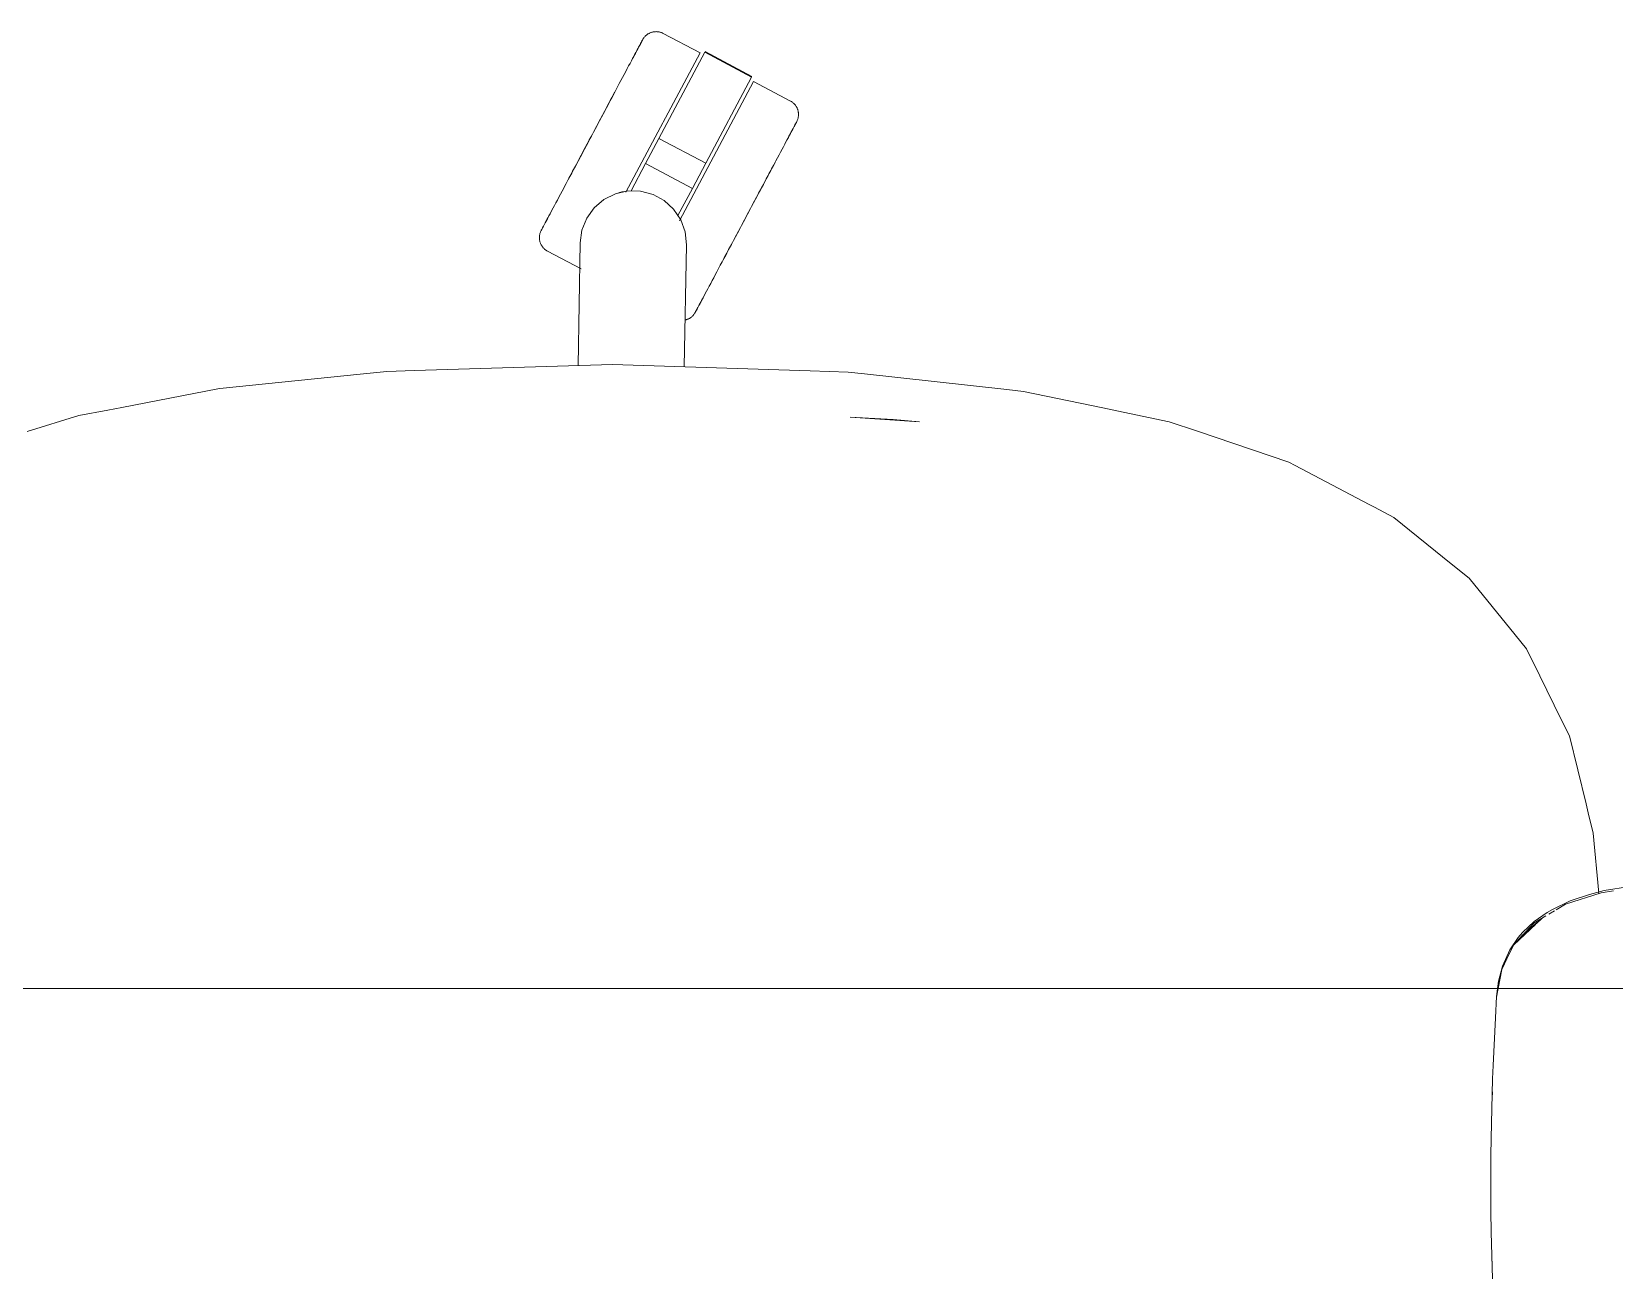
# Model space of a CAD drawing. Header units: millimetres. Extents: x 79795 to 317870, y -36033 to 97293.
# Drawn here: x 157779.5 to 158196.7, y 19649.9 to 19976.8 of the extents above; entities that cross this region are included whole.
import ezdxf

# ---------------------------------------------------------------- set-up
doc = ezdxf.new("R2010")
doc.units = ezdxf.units.MM
doc.header["$MEASUREMENT"] = 0
doc.layers.add('G-IMPT', color=8, linetype='CONTINUOUS', lineweight=9)
doc.layers.add('I-FURN', color=8, linetype='CONTINUOUS', lineweight=9)

msp = doc.modelspace()

# ---------------------------------------------------------------- linework, layer by layer
at = {"layer": 'G-IMPT'}
for p, q in [((157829.11, 19882.64), (157866.1, 19886.46)), ((157866.1, 19886.46), (157873.17, 19887.19)), ((157880.42, 19887.42), (157873.17, 19887.19)), ((157932.59, 19889.03), (157880.42, 19887.42)), ((157984.77, 19887.33), (157932.59, 19889.03)), ((157984.77, 19887.33), (157994.71, 19887)), ((157999.08, 19886.52), (157994.71, 19887)), ((157999.08, 19886.52), (158036.53, 19882.39)), ((157803.27, 19877.68), (157828.64, 19882.55)), ((157829.11, 19882.64), (157828.64, 19882.55)), ((158040.95, 19881.91), (158036.53, 19882.39)), ((158061.89, 19877.56), (158040.95, 19881.91)), ((157778.39, 19871.33), (157792, 19875.52)), ((157792, 19875.52), (157799.6, 19876.98)), ((157803.27, 19877.68), (157799.6, 19876.98)), ((157995.25, 19875.12), (158006.58, 19874.49)), ((157995.25, 19875.12), (158013.53, 19873.88)), ((158013.53, 19873.88), (158006.58, 19874.49)), ((158061.89, 19877.56), (158065.57, 19876.79)), ((158065.57, 19876.79), (158079.39, 19873.92)), ((158086.83, 19871.41), (158079.39, 19873.92)), ((158086.83, 19871.41), (158110.92, 19863.26)), ((158112.58, 19862.38), (158110.92, 19863.26)), ((158132.09, 19852.09), (158112.58, 19862.38)), ((158132.09, 19852.09), (158133.46, 19851.36)), ((158138.59, 19848.65), (158133.46, 19851.36)), ((158138.59, 19848.65), (158153.73, 19836.44)), ((158158.39, 19832.68), (158153.73, 19836.44)), ((158170.56, 19817.73), (158158.39, 19832.68)), ((158170.56, 19817.73), (158173.53, 19814.08)), ((158173.53, 19814.08), (158177.06, 19806.92)), ((158182.7, 19795.45), (158177.06, 19806.92)), ((158182.7, 19795.45), (158184.85, 19791.09)), ((158184.85, 19791.09), (158189.26, 19773.14)), ((158189.26, 19773.14), (158189.84, 19770.77)), ((158191.14, 19765.48), (158189.84, 19770.77)), ((158192.58, 19749.6), (158191.14, 19765.48)), ((158193.2, 19749.74), (158183.81, 19746.71)), ((158190.11, 19749.31), (158185.03, 19747.57)), ((158190.11, 19749.31), (158194.04, 19750.29)), ((158196.49, 19750.2), (158193.2, 19749.74)), ((158194.04, 19750.29), (158200.8, 19751.4)), ((158175.56, 19742.11), (158179.02, 19744.56)), ((158180.39, 19745.36), (158179.02, 19744.56)), ((158180.89, 19744.96), (158179.45, 19744.1)), ((158185.03, 19747.57), (158180.39, 19745.36)), ((158183.81, 19746.71), (158181.36, 19745.24)), ((158175.51, 19741.74), (158170.2, 19736.03)), ((158176.04, 19741.49), (158170.2, 19736.03)), ((158176.04, 19741.59), (158172.44, 19738.45)), ((158172.52, 19739.25), (158175.56, 19742.11)), ((158178.66, 19743.63), (158175.51, 19741.74)), ((158177.59, 19742.94), (158176.12, 19741.66)), ((158177.59, 19742.94), (158176.17, 19741.61)), ((158169.18, 19734.71), (158171.38, 19737.93)), ((158170.2, 19736.03), (158172.44, 19738.45)), ((158172.52, 19739.25), (158171.38, 19737.93)), ((158169.1, 19733.8), (158167, 19729.54)), ((158169.18, 19734.71), (158167.19, 19730.38)), ((158169.1, 19733.8), (158170.2, 19736.03)), ((158167, 19729.54), (158166.05, 19724.49)), ((158166.13, 19726.43), (158167.19, 19730.38)), ((158166.05, 19724.49), (158165.63, 19722.19)), ((158165.63, 19722.42), (158165.88, 19724.49)), ((158165.88, 19724.49), (158166.13, 19726.43)), ((158165.34, 19716.75), (158165.63, 19722.42)), ((158165.34, 19716.75), (158164.73, 19704.19)), ((158164.6, 19700.65), (158164.73, 19704.19)), ((158164.22, 19684.98), (158164.6, 19700.65)), ((158164.55, 19697.25), (158164.4, 19693.92)), ((158164.4, 19691.7), (158164.4, 19693.92)), ((158164.22, 19684.98), (158164.17, 19680.47)), ((158164.17, 19680.47), (158164.18, 19665.75)), ((158164.25, 19660.28), (158164.18, 19665.75)), ((158164.25, 19660.28), (158164.55, 19647.98)), ((158164.39, 19653.51), (158164.39, 19655.58)), ((158164.47, 19651.85), (158164.39, 19653.51))]:
    msp.add_line(p, q, dxfattribs=at)
at = {"layer": 'I-FURN'}
for p, q in [((157940.11, 19973.77), (157940.24, 19974.02)), ((157940.3, 19974.13), (157940.19, 19973.91)), ((157940.24, 19974.02), (157940.35, 19974.22)), ((157940.4, 19974.31), (157940.3, 19974.13)), ((157940.35, 19974.22), (157940.43, 19974.38)), ((157940.47, 19974.45), (157940.4, 19974.31)), ((157940.43, 19974.38), (157940.5, 19974.5)), ((157940.53, 19974.55), (157940.47, 19974.45)), ((157940.5, 19974.5), (157940.54, 19974.58)), ((157940.56, 19974.61), (157940.53, 19974.55)), ((157940.54, 19974.58), (157940.57, 19974.62)), ((157940.57, 19974.63), (157940.56, 19974.61)), ((157940.57, 19974.63), (157940.65, 19974.77)), ((157940.57, 19974.62), (157940.57, 19974.63)), ((157940.65, 19974.77), (157940.73, 19974.91)), ((157940.73, 19974.91), (157940.82, 19975.04)), ((157940.82, 19975.04), (157940.92, 19975.17)), ((157940.92, 19975.17), (157941.02, 19975.3)), ((157941.02, 19975.3), (157941.12, 19975.42)), ((157941.12, 19975.42), (157941.23, 19975.54)), ((157941.23, 19975.54), (157941.34, 19975.65)), ((157941.34, 19975.65), (157941.46, 19975.76)), ((157941.46, 19975.76), (157941.59, 19975.87)), ((157941.59, 19975.87), (157941.71, 19975.97)), ((157941.71, 19975.97), (157941.84, 19976.06)), ((157941.84, 19976.06), (157941.98, 19976.15)), ((157941.98, 19976.15), (157942.12, 19976.23)), ((157942.12, 19976.23), (157942.26, 19976.31)), ((157942.26, 19976.31), (157942.4, 19976.38)), ((157942.4, 19976.38), (157942.55, 19976.45)), ((157942.55, 19976.45), (157942.7, 19976.51)), ((157942.7, 19976.51), (157942.85, 19976.56)), ((157942.85, 19976.56), (157943, 19976.61)), ((157943, 19976.61), (157943.16, 19976.65)), ((157943.16, 19976.65), (157943.32, 19976.69)), ((157943.32, 19976.69), (157943.48, 19976.71)), ((157943.48, 19976.71), (157943.64, 19976.74)), ((157943.64, 19976.74), (157943.8, 19976.75)), ((157943.8, 19976.75), (157943.96, 19976.76)), ((157943.96, 19976.76), (157944.12, 19976.77)), ((157944.12, 19976.77), (157944.28, 19976.76)), ((157944.28, 19976.76), (157944.44, 19976.76)), ((157944.44, 19976.76), (157944.6, 19976.74)), ((157944.6, 19976.74), (157944.76, 19976.72)), ((157944.76, 19976.72), (157944.92, 19976.69)), ((157944.92, 19976.69), (157945.08, 19976.65)), ((157945.08, 19976.65), (157945.23, 19976.61)), ((157945.23, 19976.61), (157945.39, 19976.57)), ((157945.39, 19976.57), (157945.54, 19976.51)), ((157945.54, 19976.51), (157945.69, 19976.45)), ((157945.69, 19976.45), (157945.84, 19976.39)), ((157945.84, 19976.39), (157945.98, 19976.32)), ((157945.98, 19976.32), (157946.02, 19976.3)), ((157955.7, 19971.15), (157946.02, 19976.3)), ((157936.18, 19934.43), (157955.7, 19971.15)), ((157938.23, 19970.24), (157937.92, 19969.65)), ((157938.07, 19969.93), (157938.37, 19970.5)), ((157938.53, 19970.79), (157938.23, 19970.24)), ((157938.37, 19970.5), (157938.66, 19971.03)), ((157938.8, 19971.31), (157938.53, 19970.79)), ((157938.66, 19971.03), (157938.92, 19971.53)), ((157939.06, 19971.79), (157938.8, 19971.31)), ((157938.92, 19971.53), (157939.17, 19972)), ((157939.3, 19972.24), (157939.06, 19971.79)), ((157939.17, 19972), (157939.4, 19972.43)), ((157939.51, 19972.65), (157939.3, 19972.24)), ((157939.4, 19972.43), (157939.61, 19972.82)), ((157939.71, 19973.02), (157939.51, 19972.65)), ((157939.61, 19972.82), (157939.8, 19973.18)), ((157939.89, 19973.35), (157939.71, 19973.02)), ((157939.8, 19973.18), (157939.97, 19973.5)), ((157940.05, 19973.65), (157939.89, 19973.35)), ((157939.97, 19973.5), (157940.11, 19973.77)), ((157940.19, 19973.91), (157940.05, 19973.65)), ((157944.86, 19948.62), (157956.94, 19971.33)), ((157956.94, 19971.33), (157969.3, 19964.76)), ((157969.39, 19964.93), (157957.03, 19971.5)), ((157936.12, 19966.27), (157935.72, 19965.51)), ((157936.51, 19967.01), (157936.12, 19966.27)), ((157936.89, 19967.71), (157936.51, 19967.01)), ((157937.25, 19968.39), (157936.89, 19967.71)), ((157937.6, 19969.04), (157937.25, 19968.39)), ((157937.92, 19969.65), (157937.6, 19969.04)), ((157933.97, 19962.22), (157933.5, 19961.34)), ((157934.42, 19963.07), (157933.97, 19962.22)), ((157934.87, 19963.91), (157934.42, 19963.07)), ((157935.3, 19964.72), (157934.87, 19963.91)), ((157935.72, 19965.51), (157935.3, 19964.72)), ((157950.29, 19926.89), (157969.83, 19963.63)), ((157969.3, 19964.76), (157957.22, 19942.05)), ((157979.52, 19958.48), (157969.83, 19963.63)), ((157931.54, 19957.66), (157931.03, 19956.7)), ((157931.27, 19957.14), (157931.78, 19958.09)), ((157932.05, 19958.6), (157931.54, 19957.66)), ((157931.78, 19958.09), (157932.27, 19959.03)), ((157932.54, 19959.53), (157932.05, 19958.6)), ((157932.27, 19959.03), (157932.76, 19959.95)), ((157933.03, 19960.44), (157932.54, 19959.53)), ((157932.76, 19959.95), (157933.25, 19960.86)), ((157933.5, 19961.34), (157933.03, 19960.44)), ((157979.52, 19958.48), (157979.66, 19958.41)), ((157979.66, 19958.41), (157979.8, 19958.32)), ((157979.8, 19958.32), (157979.93, 19958.23)), ((157979.93, 19958.23), (157980.06, 19958.14)), ((157980.06, 19958.14), (157980.19, 19958.04)), ((157980.19, 19958.04), (157980.31, 19957.93)), ((157980.31, 19957.93), (157980.43, 19957.82)), ((157980.43, 19957.82), (157980.54, 19957.71)), ((157980.54, 19957.71), (157980.65, 19957.59)), ((157980.65, 19957.59), (157980.75, 19957.47)), ((157980.75, 19957.47), (157980.85, 19957.34)), ((157980.85, 19957.34), (157980.95, 19957.21)), ((157928.66, 19952.23), (157929.19, 19953.23)), ((157929.47, 19953.76), (157928.95, 19952.77)), ((157929.19, 19953.23), (157929.72, 19954.22)), ((157930, 19954.75), (157929.47, 19953.76)), ((157929.72, 19954.22), (157930.24, 19955.2)), ((157930.52, 19955.73), (157930, 19954.75)), ((157930.24, 19955.2), (157930.76, 19956.18)), ((157931.03, 19956.7), (157930.52, 19955.73)), ((157930.76, 19956.18), (157931.27, 19957.14)), ((157980.95, 19957.21), (157981.04, 19957.07)), ((157981.04, 19957.07), (157981.12, 19956.94)), ((157981.12, 19956.94), (157981.2, 19956.79)), ((157981.2, 19953.07), (157981.18, 19953.03)), ((157981.2, 19956.79), (157981.27, 19956.65)), ((157981.28, 19953.22), (157981.2, 19953.07)), ((157981.27, 19956.65), (157981.33, 19956.5)), ((157981.34, 19953.36), (157981.28, 19953.22)), ((157981.33, 19956.5), (157981.39, 19956.35)), ((157981.4, 19953.51), (157981.34, 19953.36)), ((157981.39, 19956.35), (157981.45, 19956.2)), ((157981.45, 19953.67), (157981.4, 19953.51)), ((157981.45, 19956.2), (157981.5, 19956.05)), ((157981.5, 19953.82), (157981.45, 19953.67)), ((157981.5, 19956.05), (157981.54, 19955.89)), ((157981.54, 19953.98), (157981.5, 19953.82)), ((157981.54, 19955.89), (157981.57, 19955.74)), ((157981.58, 19954.13), (157981.54, 19953.98)), ((157981.57, 19955.74), (157981.6, 19955.58)), ((157981.61, 19954.29), (157981.58, 19954.13)), ((157981.6, 19955.58), (157981.63, 19955.42)), ((157981.63, 19954.45), (157981.61, 19954.29)), ((157981.63, 19955.42), (157981.64, 19955.26)), ((157981.64, 19954.61), (157981.63, 19954.45)), ((157981.64, 19955.26), (157981.65, 19955.1)), ((157981.65, 19954.77), (157981.64, 19954.61)), ((157981.65, 19955.1), (157981.66, 19954.93)), ((157981.66, 19954.93), (157981.65, 19954.77)), ((157926.52, 19948.22), (157927.06, 19949.22)), ((157927.35, 19949.76), (157926.81, 19948.76)), ((157927.06, 19949.22), (157927.59, 19950.23)), ((157927.88, 19950.77), (157927.35, 19949.76)), ((157927.59, 19950.23), (157928.13, 19951.23)), ((157928.41, 19951.77), (157927.88, 19950.77)), ((157928.13, 19951.23), (157928.66, 19952.23)), ((157928.95, 19952.77), (157928.41, 19951.77)), ((157978.68, 19948.33), (157978.99, 19948.9)), ((157979.14, 19949.19), (157978.85, 19948.64)), ((157978.99, 19948.9), (157979.27, 19949.44)), ((157979.42, 19949.71), (157979.14, 19949.19)), ((157979.27, 19949.44), (157979.54, 19949.94)), ((157979.67, 19950.19), (157979.42, 19949.71)), ((157979.54, 19949.94), (157979.79, 19950.4)), ((157979.91, 19950.64), (157979.67, 19950.19)), ((157979.79, 19950.4), (157980.01, 19950.83)), ((157980.13, 19951.05), (157979.91, 19950.64)), ((157980.01, 19950.83), (157980.22, 19951.23)), ((157980.33, 19951.42), (157980.13, 19951.05)), ((157980.22, 19951.23), (157980.41, 19951.58)), ((157980.51, 19951.76), (157980.33, 19951.42)), ((157980.41, 19951.58), (157980.58, 19951.9)), ((157980.66, 19952.05), (157980.51, 19951.76)), ((157980.58, 19951.9), (157980.73, 19952.18)), ((157980.8, 19952.31), (157980.66, 19952.05)), ((157980.73, 19952.18), (157980.86, 19952.42)), ((157980.92, 19952.53), (157980.8, 19952.31)), ((157980.86, 19952.42), (157980.96, 19952.62)), ((157981.01, 19952.71), (157980.92, 19952.53)), ((157980.96, 19952.62), (157981.05, 19952.78)), ((157981.09, 19952.85), (157981.01, 19952.71)), ((157981.05, 19952.78), (157981.12, 19952.9)), ((157981.14, 19952.95), (157981.09, 19952.85)), ((157981.12, 19952.9), (157981.16, 19952.99)), ((157981.17, 19953.01), (157981.14, 19952.95)), ((157981.16, 19952.99), (157981.18, 19953.03)), ((157981.18, 19953.03), (157981.17, 19953.01)), ((157981.18, 19953.03), (157981.18, 19953.03)), ((157924.69, 19944.76), (157924.17, 19943.78)), ((157924.41, 19944.23), (157924.93, 19945.22)), ((157925.22, 19945.76), (157924.69, 19944.76)), ((157924.93, 19945.22), (157925.46, 19946.21)), ((157925.75, 19946.75), (157925.22, 19945.76)), ((157925.46, 19946.21), (157925.99, 19947.21)), ((157926.28, 19947.75), (157925.75, 19946.75)), ((157925.99, 19947.21), (157926.52, 19948.22)), ((157926.81, 19948.76), (157926.28, 19947.75)), ((157941.33, 19941.98), (157944.86, 19948.62)), ((157944.86, 19948.62), (157957.22, 19942.05)), ((157976.52, 19944.27), (157976.92, 19945.02)), ((157976.92, 19945.02), (157977.31, 19945.74)), ((157977.31, 19945.74), (157977.67, 19946.43)), ((157977.67, 19946.43), (157978.03, 19947.1)), ((157978.03, 19947.1), (157978.36, 19947.73)), ((157978.36, 19947.73), (157978.68, 19948.33)), ((157978.85, 19948.64), (157978.54, 19948.06)), ((157922.63, 19940.89), (157922.13, 19939.95)), ((157922.36, 19940.38), (157922.86, 19941.33)), ((157923.14, 19941.84), (157922.63, 19940.89)), ((157922.86, 19941.33), (157923.37, 19942.29)), ((157923.65, 19942.81), (157923.14, 19941.84)), ((157923.37, 19942.29), (157923.89, 19943.25)), ((157924.17, 19943.78), (157923.65, 19942.81)), ((157923.89, 19943.25), (157924.41, 19944.23)), ((157937.53, 19934.84), (157941.33, 19941.98)), ((157941.33, 19941.98), (157953.69, 19935.41)), ((157957.22, 19942.05), (157953.69, 19935.41)), ((157974.58, 19940.62), (157974.12, 19939.74)), ((157974.33, 19940.15), (157974.8, 19941.02)), ((157975.04, 19941.48), (157974.58, 19940.62)), ((157974.8, 19941.02), (157975.25, 19941.87)), ((157975.48, 19942.31), (157975.04, 19941.48)), ((157975.25, 19941.87), (157975.68, 19942.69)), ((157975.68, 19942.69), (157976.11, 19943.49)), ((157976.11, 19943.49), (157976.52, 19944.27)), ((157919.98, 19935.91), (157920.44, 19936.77)), ((157920.69, 19937.24), (157920.23, 19936.37)), ((157920.44, 19936.77), (157920.9, 19937.64)), ((157921.16, 19938.13), (157920.69, 19937.24)), ((157920.9, 19937.64), (157921.38, 19938.54)), ((157921.64, 19939.03), (157921.16, 19938.13)), ((157921.38, 19938.54), (157921.87, 19939.45)), ((157922.13, 19939.95), (157921.64, 19939.03)), ((157921.87, 19939.45), (157922.36, 19940.38)), ((157971.89, 19935.55), (157972.39, 19936.5)), ((157972.66, 19937.01), (157972.16, 19936.06)), ((157972.39, 19936.5), (157972.89, 19937.44)), ((157973.16, 19937.93), (157972.66, 19937.01)), ((157972.89, 19937.44), (157973.38, 19938.36)), ((157973.64, 19938.85), (157973.16, 19937.93)), ((157973.38, 19938.36), (157973.86, 19939.26)), ((157974.12, 19939.74), (157973.64, 19938.85)), ((157973.86, 19939.26), (157974.33, 19940.15)), ((157918.1, 19932.37), (157917.72, 19931.65)), ((157918.5, 19933.12), (157918.1, 19932.37)), ((157918.91, 19933.9), (157918.5, 19933.12)), ((157919.34, 19934.7), (157918.91, 19933.9)), ((157919.78, 19935.52), (157919.34, 19934.7)), ((157919.54, 19935.08), (157919.98, 19935.91)), ((157920.23, 19936.37), (157919.78, 19935.52)), ((157927.81, 19930.31), (157930.37, 19932.5)), ((157930.37, 19932.5), (157933.38, 19934.02)), ((157933.38, 19934.02), (157936.67, 19934.77)), ((157936.67, 19934.77), (157940.05, 19934.71)), ((157940.05, 19934.71), (157943.31, 19933.84)), ((157943.31, 19933.84), (157946.27, 19932.22)), ((157946.27, 19932.22), (157948.75, 19929.94)), ((157953.69, 19935.41), (157949.89, 19928.26)), ((157969.81, 19931.63), (157970.33, 19932.62)), ((157970.61, 19933.16), (157970.09, 19932.17)), ((157970.33, 19932.62), (157970.85, 19933.61)), ((157971.14, 19934.14), (157970.61, 19933.16)), ((157970.85, 19933.61), (157971.37, 19934.58)), ((157971.65, 19935.1), (157971.14, 19934.14)), ((157971.37, 19934.58), (157971.89, 19935.55)), ((157972.16, 19936.06), (157971.65, 19935.1)), ((157915.6, 19927.68), (157915.88, 19928.19)), ((157916.03, 19928.49), (157915.75, 19927.95)), ((157915.88, 19928.19), (157916.17, 19928.75)), ((157916.34, 19929.06), (157916.03, 19928.49)), ((157916.17, 19928.75), (157916.48, 19929.33)), ((157916.66, 19929.66), (157916.34, 19929.06)), ((157916.99, 19930.29), (157916.66, 19929.66)), ((157917.35, 19930.96), (157916.99, 19930.29)), ((157917.72, 19931.65), (157917.35, 19930.96)), ((157925.84, 19927.57), (157927.81, 19930.31)), ((157948.75, 19929.94), (157950.62, 19927.13)), ((157967.96, 19928.17), (157967.43, 19927.16)), ((157967.67, 19927.63), (157968.21, 19928.63)), ((157968.5, 19929.17), (157967.96, 19928.17)), ((157968.21, 19928.63), (157968.74, 19929.63)), ((157969.03, 19930.18), (157968.5, 19929.17)), ((157968.74, 19929.63), (157969.27, 19930.64)), ((157969.56, 19931.18), (157969.03, 19930.18)), ((157969.27, 19930.64), (157969.81, 19931.63)), ((157970.09, 19932.17), (157969.56, 19931.18)), ((157913.57, 19923.72), (157913.62, 19923.87)), ((157913.62, 19923.87), (157913.68, 19924.02)), ((157913.68, 19924.02), (157913.75, 19924.17)), ((157913.75, 19924.17), (157913.82, 19924.32)), ((157913.82, 19924.32), (157913.84, 19924.36)), ((157913.86, 19924.4), (157913.84, 19924.36)), ((157913.84, 19924.36), (157913.85, 19924.38)), ((157913.84, 19924.36), (157913.84, 19924.36)), ((157913.85, 19924.38), (157913.88, 19924.44)), ((157913.91, 19924.48), (157913.86, 19924.4)), ((157913.88, 19924.44), (157913.93, 19924.54)), ((157913.97, 19924.61), (157913.91, 19924.48)), ((157913.93, 19924.54), (157914.01, 19924.68)), ((157914.06, 19924.77), (157913.97, 19924.61)), ((157914.01, 19924.68), (157914.1, 19924.86)), ((157914.16, 19924.97), (157914.06, 19924.77)), ((157914.1, 19924.86), (157914.22, 19925.08)), ((157914.29, 19925.21), (157914.16, 19924.97)), ((157914.22, 19925.08), (157914.36, 19925.33)), ((157914.44, 19925.49), (157914.29, 19925.21)), ((157914.36, 19925.33), (157914.52, 19925.63)), ((157914.61, 19925.81), (157914.44, 19925.49)), ((157914.52, 19925.63), (157914.69, 19925.97)), ((157914.8, 19926.16), (157914.61, 19925.81)), ((157914.69, 19925.97), (157914.89, 19926.34)), ((157915.01, 19926.56), (157914.8, 19926.16)), ((157914.89, 19926.34), (157915.11, 19926.75)), ((157915.24, 19926.99), (157915.01, 19926.56)), ((157915.11, 19926.75), (157915.35, 19927.2)), ((157915.48, 19927.45), (157915.24, 19926.99)), ((157915.35, 19927.2), (157915.6, 19927.68)), ((157915.75, 19927.95), (157915.48, 19927.45)), ((157924.13, 19921.09), (157924.59, 19924.43)), ((157924.59, 19924.43), (157925.84, 19927.57)), ((157950.62, 19927.13), (157951.76, 19923.96)), ((157951.76, 19923.96), (157952.11, 19920.6)), ((157965.83, 19924.16), (157965.3, 19923.17)), ((157965.55, 19923.62), (157966.08, 19924.62)), ((157966.36, 19925.16), (157965.83, 19924.16)), ((157966.08, 19924.62), (157966.61, 19925.62)), ((157966.89, 19926.16), (157966.36, 19925.16)), ((157966.61, 19925.62), (157967.14, 19926.62)), ((157967.43, 19927.16), (157966.89, 19926.16)), ((157967.14, 19926.62), (157967.67, 19927.63)), ((157913.37, 19922.62), (157913.38, 19922.78)), ((157913.37, 19922.45), (157913.37, 19922.62)), ((157913.37, 19922.29), (157913.37, 19922.45)), ((157913.38, 19922.13), (157913.37, 19922.29)), ((157913.38, 19922.78), (157913.39, 19922.94)), ((157913.4, 19921.97), (157913.38, 19922.13)), ((157913.39, 19922.94), (157913.42, 19923.1)), ((157913.42, 19921.81), (157913.4, 19921.97)), ((157913.42, 19923.1), (157913.44, 19923.26)), ((157913.45, 19921.65), (157913.42, 19921.81)), ((157913.44, 19923.26), (157913.48, 19923.41)), ((157913.48, 19921.5), (157913.45, 19921.65)), ((157913.48, 19923.41), (157913.52, 19923.57)), ((157913.52, 19921.34), (157913.48, 19921.5)), ((157913.52, 19923.57), (157913.57, 19923.72)), ((157913.57, 19921.19), (157913.52, 19921.34)), ((157913.63, 19921.04), (157913.57, 19921.19)), ((157913.69, 19920.89), (157913.63, 19921.04)), ((157913.75, 19920.74), (157913.69, 19920.89)), ((157913.82, 19920.59), (157913.75, 19920.74)), ((157913.9, 19920.45), (157913.82, 19920.59)), ((157913.99, 19920.32), (157913.9, 19920.45)), ((157914.07, 19920.18), (157913.99, 19920.32)), ((157914.17, 19920.05), (157914.07, 19920.18)), ((157914.27, 19919.92), (157914.17, 19920.05)), ((157914.37, 19919.8), (157914.27, 19919.92)), ((157914.48, 19919.68), (157914.37, 19919.8)), ((157923.56, 19888.75), (157924.13, 19921.09)), ((157952.11, 19920.6), (157951.55, 19888.41)), ((157962.98, 19918.79), (157963.48, 19919.73)), ((157963.75, 19920.25), (157963.25, 19919.3)), ((157963.48, 19919.73), (157963.99, 19920.69)), ((157964.26, 19921.21), (157963.75, 19920.25)), ((157963.99, 19920.69), (157964.5, 19921.66)), ((157964.78, 19922.19), (157964.26, 19921.21)), ((157964.5, 19921.66), (157965.02, 19922.64)), ((157965.3, 19923.17), (157964.78, 19922.19)), ((157965.02, 19922.64), (157965.55, 19923.62)), ((157914.59, 19919.57), (157914.48, 19919.68)), ((157914.71, 19919.46), (157914.59, 19919.57)), ((157914.83, 19919.35), (157914.71, 19919.46)), ((157914.96, 19919.25), (157914.83, 19919.35)), ((157915.09, 19919.16), (157914.96, 19919.25)), ((157915.22, 19919.07), (157915.09, 19919.16)), ((157915.36, 19918.98), (157915.22, 19919.07)), ((157915.5, 19918.9), (157915.36, 19918.98)), ((157915.5, 19918.9), (157924.34, 19914.2)), ((157961.05, 19915.17), (157961.52, 19916.05)), ((157961.52, 19916.05), (157962, 19916.94)), ((157962.26, 19917.44), (157961.77, 19916.53)), ((157962, 19916.94), (157962.48, 19917.86)), ((157962.75, 19918.36), (157962.26, 19917.44)), ((157962.48, 19917.86), (157962.98, 19918.79)), ((157963.25, 19919.3), (157962.75, 19918.36)), ((157958.9, 19911.12), (157959.3, 19911.88)), ((157959.3, 19911.88), (157959.72, 19912.67)), ((157959.72, 19912.67), (157960.15, 19913.48)), ((157960.15, 19913.48), (157960.6, 19914.31)), ((157960.6, 19914.31), (157961.05, 19915.17)), ((157956.95, 19907.46), (157956.65, 19906.89)), ((157956.79, 19907.15), (157957.1, 19907.73)), ((157957.1, 19907.73), (157957.43, 19908.35)), ((157957.43, 19908.35), (157957.77, 19909)), ((157957.77, 19909), (157958.13, 19909.68)), ((157958.13, 19909.68), (157958.51, 19910.38)), ((157958.51, 19910.38), (157958.9, 19911.12)), ((157954.55, 19902.94), (157954.62, 19903.08)), ((157954.67, 19903.17), (157954.59, 19903.01)), ((157954.62, 19903.08), (157954.72, 19903.26)), ((157954.78, 19903.37), (157954.67, 19903.17)), ((157954.72, 19903.26), (157954.84, 19903.48)), ((157954.91, 19903.61), (157954.78, 19903.37)), ((157954.84, 19903.48), (157954.97, 19903.74)), ((157955.06, 19903.89), (157954.91, 19903.61)), ((157954.97, 19903.74), (157955.13, 19904.04)), ((157955.22, 19904.21), (157955.06, 19903.89)), ((157955.13, 19904.04), (157955.31, 19904.37)), ((157955.41, 19904.57), (157955.22, 19904.21)), ((157955.31, 19904.37), (157955.51, 19904.74)), ((157955.62, 19904.96), (157955.41, 19904.57)), ((157955.51, 19904.74), (157955.73, 19905.15)), ((157955.85, 19905.39), (157955.62, 19904.96)), ((157955.73, 19905.15), (157955.96, 19905.6)), ((157956.1, 19905.86), (157955.85, 19905.39)), ((157955.96, 19905.6), (157956.22, 19906.08)), ((157956.37, 19906.36), (157956.1, 19905.86)), ((157956.22, 19906.08), (157956.49, 19906.6)), ((157956.65, 19906.89), (157956.37, 19906.36)), ((157956.49, 19906.6), (157956.79, 19907.15)), ((157951.86, 19900.74), (157951.7, 19900.7)), ((157952.02, 19900.78), (157951.86, 19900.74)), ((157952.17, 19900.83), (157952.02, 19900.78)), ((157952.32, 19900.88), (157952.17, 19900.83)), ((157952.47, 19900.94), (157952.32, 19900.88)), ((157952.62, 19901.01), (157952.47, 19900.94)), ((157952.76, 19901.08), (157952.62, 19901.01)), ((157952.9, 19901.16), (157952.76, 19901.08)), ((157953.04, 19901.24), (157952.9, 19901.16)), ((157953.18, 19901.33), (157953.04, 19901.24)), ((157953.31, 19901.42), (157953.18, 19901.33)), ((157953.43, 19901.52), (157953.31, 19901.42)), ((157953.56, 19901.63), (157953.43, 19901.52)), ((157953.68, 19901.74), (157953.56, 19901.63)), ((157953.79, 19901.85), (157953.68, 19901.74)), ((157953.9, 19901.97), (157953.79, 19901.85)), ((157954.01, 19902.09), (157953.9, 19901.97)), ((157954.11, 19902.22), (157954.01, 19902.09)), ((157954.2, 19902.35), (157954.11, 19902.22)), ((157954.29, 19902.48), (157954.2, 19902.35)), ((157954.37, 19902.62), (157954.29, 19902.48)), ((157954.45, 19902.76), (157954.37, 19902.62)), ((157954.45, 19902.76), (157954.46, 19902.78)), ((157954.46, 19902.77), (157954.45, 19902.76)), ((157954.46, 19902.78), (157954.5, 19902.84)), ((157954.48, 19902.81), (157954.46, 19902.77)), ((157954.52, 19902.89), (157954.48, 19902.81)), ((157954.5, 19902.84), (157954.55, 19902.94)), ((157954.59, 19903.01), (157954.52, 19902.89)), ((156888.16, 19724.49), (158488.16, 19724.49)), ((158488.16, 19724.49), (156888.16, 19724.49))]:
    msp.add_line(p, q, dxfattribs=at)
msp.add_arc((157938.12, 19921.04), 13.81, 102.3473, 107.336, dxfattribs=at)
msp.add_open_spline([(157934.48, 19934.36), (157934.9, 19934.48), (157935.33, 19934.55), (157935.77, 19934.6)], degree=3, dxfattribs=at)

doc.saveas('drawing.dxf')
